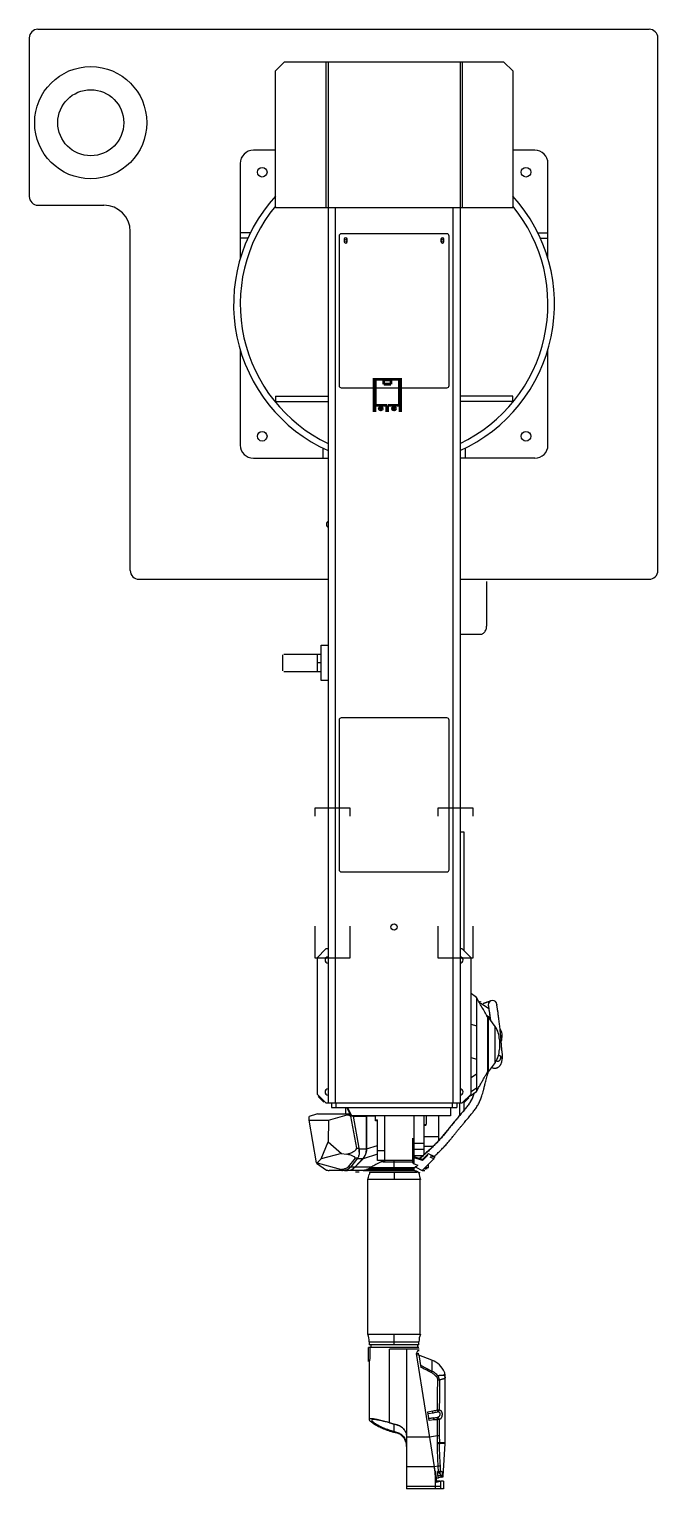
# Model space of a CAD drawing. Header units: millimetres. Extents: x 11 to 67028, y -2 to 23998.
# Drawn here: x 17357 to 18787, y 9426 to 12743 of the extents above; entities that cross this region are included whole.
import ezdxf

# ---------------------------------------------------------------- set-up
doc = ezdxf.new("R2010")
doc.units = ezdxf.units.MM

msp = doc.modelspace()

# ---------------------------------------------------------------- linework, layer by layer
at = {"color": 7, "linetype": 'Continuous', "lineweight": 25}
for p, q in [((17376.6, 12742.6), (18766.6, 12742.6)), ((17356.6, 12722.6), (17356.6, 12362.6)), ((18786.6, 11512.6), (18786.6, 12722.6)), ((17936.6, 12667.6), (17916.6, 12647.6)), ((17916.6, 12336.6), (17916.6, 12647.6)), ((18436.6, 12667.6), (17936.6, 12667.6)), ((18031.6, 12667.6), (18031.6, 12336.6)), ((18036.6, 12667.6), (18036.6, 10302.6)), ((18336.6, 12667.6), (18336.6, 10302.6)), ((18341.5, 12667.6), (18341.5, 12336.6)), ((18456.6, 12647.6), (18436.6, 12667.6)), ((18456.6, 12647.6), (18456.6, 12336.6)), ((17916.6, 12467.6), (17866.6, 12467.6)), ((18506.6, 12467.6), (18456.6, 12467.6)), ((17836.6, 12437.6), (17836.6, 12221.1)), ((18536.6, 12221.1), (18536.6, 12437.6)), ((17376.6, 12342.6), (17526.6, 12342.6)), ((18456.6, 12336.6), (17916.6, 12336.6)), ((17586.6, 11512.6), (17586.6, 12282.6)), ((17859.5, 12279.6), (17836.6, 12279.6)), ((18061.6, 12272.6), (18061.6, 11932.6)), ((18306.6, 12277.6), (18066.6, 12277.6)), ((18311.6, 11932.6), (18311.6, 12272.6)), ((18513.6, 12279.6), (18536.6, 12279.6)), ((17853.8, 12267.6), (17836.6, 12267.6)), ((18073.1, 12265.1), (18073.1, 12260.1)), ((18080.1, 12260.1), (18080.1, 12265.1)), ((18293.1, 12265.1), (18293.1, 12260.1)), ((18300.1, 12260.1), (18300.1, 12265.1)), ((18519.3, 12267.6), (18536.6, 12267.6)), ((17836.6, 12014), (17836.6, 11797.6)), ((18536.6, 11797.6), (18536.6, 12014)), ((17916.6, 11908.6), (18036.6, 11908.6)), ((17916.6, 11908.6), (17916.6, 11896.6)), ((18066.6, 11927.6), (18306.6, 11927.6)), ((18456.6, 11908.6), (18336.6, 11908.6)), ((18456.6, 11896.6), (18456.6, 11908.6)), ((17916.6, 11896.6), (18036.6, 11896.6)), ((18456.6, 11896.6), (18336.6, 11896.6)), ((18024.6, 11790.5), (18024.6, 11767.6)), ((18348.6, 11790.5), (18348.6, 11767.6)), ((17866.6, 11767.6), (18036.6, 11767.6)), ((18506.6, 11767.6), (18336.6, 11767.6)), ((17606.6, 11492.6), (18036.6, 11492.6)), ((18336.6, 11492.6), (18766.6, 11492.6)), ((18397.3, 11387.6), (18397.3, 11487.6)), ((18336.6, 11367.6), (18382.9, 11367.6)), ((17933.6, 11284.6), (17933.6, 11320.6)), ((17935.6, 11322.6), (18020.6, 11322.6)), ((18011.6, 11322.6), (18011.6, 11282.6)), ((18020.6, 11262.6), (18020.6, 11342.6)), ((18020.6, 11342.6), (18036.6, 11342.6)), ((18020.6, 11282.6), (17935.6, 11282.6)), ((18020.6, 11302.6), (18011.6, 11302.6)), ((18036.6, 11262.6), (18020.6, 11262.6)), ((18306.6, 11177.6), (18066.6, 11177.6)), ((18061.6, 11172.6), (18061.6, 10832.6)), ((18311.6, 10832.6), (18311.6, 11172.6)), ((18006.5, 10972.1), (18006.5, 10954.1)), ((18086.5, 10972.1), (18006.5, 10972.1)), ((18086.5, 10954.1), (18086.5, 10972.1)), ((18286.5, 10972.1), (18286.5, 10954.1)), ((18366.5, 10972.1), (18286.5, 10972.1)), ((18366.5, 10954.1), (18366.5, 10972.1)), ((18346.1, 10917.6), (18336.6, 10917.6)), ((18346.1, 10648), (18346.1, 10917.6)), ((18066.6, 10827.6), (18306.6, 10827.6)), ((18006.5, 10704.1), (18006.5, 10632.1)), ((18086.5, 10632.1), (18086.5, 10704.1)), ((18286.5, 10704.1), (18286.5, 10632.1)), ((18366.5, 10632.1), (18366.5, 10704.1)), ((18031.6, 10652.6), (18011.6, 10632.6)), ((18036.6, 10652.6), (18031.6, 10652.6)), ((18341.6, 10652.6), (18336.6, 10652.6)), ((18361.6, 10632.6), (18341.6, 10652.6)), ((18006.5, 10632.1), (18086.5, 10632.1)), ((18011.6, 10632.6), (18011.6, 10322.6)), ((18286.5, 10632.1), (18366.5, 10632.1)), ((18361.6, 10322.6), (18361.6, 10632.6)), ((18403.4, 10497.3), (18397, 10501.7)), ((18397.6, 10500.6), (18403, 10496.8)), ((18416.5, 10476.2), (18400.6, 10498.1)), ((18400.6, 10498.1), (18400.6, 10373.1)), ((18374.1, 10478.2), (18374.1, 10402.2)), ((18416.5, 10394.9), (18416.5, 10476.2)), ((18399.1, 10419), (18399.1, 10398.8)), ((18426.1, 10446.8), (18426.1, 10424.3)), ((18416.5, 10394.9), (18400.6, 10373.1)), ((18374.1, 10368.5), (18374.1, 10336.7)), ((18011.6, 10322.6), (18031.6, 10302.6)), ((18013.6, 10317.6), (18026.6, 10304.6)), ((18341.6, 10302.6), (18361.6, 10322.6)), ((18031.6, 10302.6), (18341.6, 10302.6)), ((18044.1, 10302.6), (18044.1, 10292.6)), ((18044.1, 10292.6), (18329.1, 10292.6)), ((18054.1, 10302.6), (18054.1, 10292.6)), ((18075.9, 10292.6), (18075.9, 10277.6)), ((18079, 10292.6), (18087.3, 10274.9)), ((18315.1, 10292.6), (18315.1, 10273.6)), ((18319.1, 10302.6), (18319.1, 10292.6)), ((18329.1, 10302.6), (18329.1, 10292.6)), ((18336.1, 10274.6), (18336.1, 10302.6)), ((18346.1, 10286.5), (18346.1, 10304.6)), ((18346.6, 10304.6), (18356.6, 10314.6)), ((17993.4, 10263.3), (17993.6, 10271.6)), ((18010.1, 10166.3), (17993.4, 10263.3)), ((17993.4, 10263.3), (18037.2, 10263.3)), ((18012.5, 10277.6), (17993.6, 10271.6)), ((18010.2, 10277.2), (17993.6, 10272)), ((18012.5, 10277.6), (18086.1, 10277.6)), ((18037.2, 10263.3), (18036.4, 10214.4)), ((18037.2, 10263.3), (18079.6, 10275.5)), ((18093.3, 10272.3), (18087.7, 10272.3)), ((18087.7, 10272.3), (18100.9, 10199.8)), ((18315.1, 10273.6), (18089.4, 10273.6)), ((18315.1, 10273.6), (18089.4, 10273.6)), ((18093.2, 10272.6), (18123.8, 10272.6)), ((18093.3, 10272.3), (18106.5, 10199.8)), ((18123.8, 10272.6), (18123.8, 10198.2)), ((18123.9, 10198.2), (18123.9, 10272.6)), ((18144.1, 10262.1), (18144.1, 10273.6)), ((18144.1, 10264.1), (18149.1, 10264.1)), ((18149.1, 10262.1), (18144.1, 10262.1)), ((18149.1, 10172.1), (18149.1, 10264.1)), ((18164.6, 10273.6), (18164.6, 10172.1)), ((18232.6, 10180.5), (18232.6, 10273.6)), ((18254.6, 10273.6), (18254.6, 10185.2)), ((18259.6, 10273.3), (18254.6, 10273.3)), ((18254.6, 10253.3), (18259.6, 10253.3)), ((18254.6, 10251.8), (18259.6, 10251.8)), ((18259.6, 10273.3), (18259.6, 10253.3)), ((18288.6, 10226.1), (18288.6, 10273.6)), ((18229.4, 10166.4), (18229.4, 10222.8)), ((18021, 10175.6), (18036.4, 10214.4)), ((18067.1, 10187.6), (18021, 10175.6)), ((18036.4, 10214.4), (18067.1, 10187.6)), ((18067.1, 10187.6), (18078.7, 10186.5)), ((18100.9, 10199.8), (18106.5, 10199.8)), ((18106.7, 10198.2), (18123.8, 10198.2)), ((18149.1, 10186.4), (18116, 10176)), ((18123.9, 10198.2), (18149.1, 10206.1)), ((18149.1, 10194.9), (18164.6, 10194.9)), ((18232.6, 10211.6), (18254.6, 10211.6)), ((18254.6, 10197.1), (18232.6, 10197.1)), ((18263.4, 10186.5), (18251.1, 10174.1)), ((18263.4, 10184.3), (18251.1, 10171.8)), ((18279.6, 10179.8), (18264.9, 10187.1)), ((18279.8, 10179.7), (18265, 10187)), ((18269.8, 10183.2), (18279.6, 10178.3)), ((18010.4, 10165.5), (18033.2, 10150)), ((18021, 10175.6), (18011.6, 10166.3)), ((18011.6, 10166.3), (18066.8, 10151.6)), ((18073.9, 10149.3), (18080.9, 10149.3)), ((18097.9, 10176.8), (18082.4, 10157.1)), ((18082.4, 10157.1), (18088, 10157.1)), ((18103.6, 10176.8), (18088, 10157.1)), ((18115.9, 10176.1), (18097.8, 10157.4)), ((18097.8, 10157.3), (18116, 10176)), ((18097.8, 10157.3), (18136.2, 10157.3)), ((18103.6, 10176.8), (18097.9, 10176.8)), ((18233.4, 10153.1), (18128.6, 10153.1)), ((18134.2, 10156.1), (18234.3, 10156.1)), ((18229.4, 10172.1), (18149.1, 10172.1)), ((18167.3, 10172.1), (18161.9, 10169.1)), ((18161.9, 10169.1), (18229.4, 10169.1)), ((18186.6, 10153.1), (18186.6, 10172.1)), ((18251.1, 10174.1), (18232.6, 10180.2)), ((18232.6, 10163.9), (18232.6, 10180.2)), ((18251.1, 10171.8), (18232.6, 10177.9)), ((18232.6, 10163.9), (18240.6, 10161.2)), ((18240.6, 10161.2), (18235.9, 10156.5)), ((18235.9, 10156.5), (18250.7, 10149.2)), ((18235.9, 10156.5), (18250.7, 10149.2)), ((18250.7, 10149.2), (18277.2, 10176)), ((18261.6, 10153.1), (18254.5, 10153.1)), ((18257.5, 10156.1), (18264.6, 10156.1)), ((18264.6, 10156.1), (18264.6, 10163.2)), ((18268.2, 10180.5), (18278, 10175.6)), ((18115.4, 10149.2), (18039.2, 10149.2)), ((18107.5, 10145.1), (18098.6, 10145.1)), ((18116.6, 10149.1), (18233.9, 10149.1)), ((18234.3, 10148.1), (18117.6, 10148.1)), ((18126.8, 9777), (18126.8, 10128.6)), ((18246.3, 10128.6), (18126.8, 10128.6)), ((18131, 10145.6), (18186.6, 10145.6)), ((18186.6, 10145.6), (18186.6, 10128.6)), ((18244.3, 10142.7), (18234.5, 10147.6)), ((18245.9, 10143.2), (18236.1, 10148)), ((18246.3, 9777), (18246.3, 10128.6)), ((18255.6, 10148.1), (18250.3, 10148.1)), ((18250.6, 10149.1), (18256.6, 10149.1)), ((18126.8, 9777), (18246.3, 9777)), ((18130.1, 9760.1), (18130.1, 9753.1)), ((18243.1, 9753.1), (18130.1, 9753.1)), ((18133.6, 9753.1), (18133.6, 9747.1)), ((18186.6, 9753.1), (18186.6, 9777)), ((18239.6, 9753.1), (18239.6, 9747.1)), ((18243.1, 9753.1), (18243.1, 9760.1)), ((18243.1, 9747.1), (18128.6, 9747.1)), ((18128.6, 9714.8), (18128.6, 9747.1)), ((18132.3, 9726.8), (18132.3, 9747.1)), ((18243.6, 9743.1), (18175.9, 9743.1)), ((18175.9, 9576.1), (18175.9, 9743.1)), ((18215.1, 9743.1), (18215.1, 9544.1)), ((18278.2, 9476.1), (18237.5, 9733.6)), ((18242.6, 9733.2), (18237.6, 9732.6)), ((18243, 9730.4), (18247.6, 9701.7)), ((18272.8, 9718.1), (18243.2, 9729.5)), ((18272.8, 9718.1), (18272.8, 9693.4)), ((18130.1, 9713.3), (18130.1, 9583.2)), ((18246.8, 9706.5), (18272.8, 9693.4)), ((18302.6, 9531.4), (18302.6, 9683.1)), ((18263.5, 9600.9), (18274.4, 9602.9)), ((18266.7, 9580.7), (18263.5, 9600.9)), ((18275.2, 9598), (18264.3, 9596)), ((18275.2, 9598), (18264.3, 9596)), ((18276.9, 9587.1), (18266, 9585.7)), ((18266, 9585.6), (18276.9, 9587.1)), ((18277.7, 9582.2), (18266.7, 9580.7)), ((18215.1, 9544.1), (18267.5, 9544.1)), ((18215.1, 9542.6), (18215.1, 9425.8)), ((18267.5, 9544.1), (18285.4, 9546.9)), ((18285.7, 9531.1), (18285.4, 9546.9)), ((18289.3, 9546.9), (18289.6, 9531.4)), ((18289.6, 9531.4), (18302.6, 9531.4)), ((18302.5, 9528.8), (18289.6, 9528.8)), ((18298.6, 9454.6), (18302.5, 9528.8)), ((18278.2, 9476.1), (18215.1, 9476.1)), ((18287.1, 9477.6), (18278.2, 9476.1)), ((18279.2, 9470.1), (18278.2, 9476.1)), ((18279.6, 9467.5), (18278.5, 9474.5)), ((18287.7, 9465.3), (18287.1, 9477.6)), ((18291.2, 9478.4), (18291.8, 9465.8)), ((18292.3, 9430.8), (18215.1, 9430.8)), ((18298.8, 9425.8), (18215.1, 9425.8)), ((18281.2, 9425.8), (18281.2, 9430.8)), ((18282.4, 9450.1), (18287.3, 9451)), ((18282.4, 9450.1), (18282.4, 9442.3)), ((18291, 9443.3), (18283.4, 9443.3)), ((18298.8, 9443.3), (18292.1, 9443.3)), ((18292.1, 9443.3), (18292.3, 9430.8)), ((18292.3, 9430.8), (18292.3, 9425.8)), ((18298.8, 9443.3), (18298.8, 9425.8))]:
    msp.add_line(p, q, dxfattribs=at)
at = {"color": 8, "linetype": 'Continuous', "lineweight": 25}
for p, q in [((18052.6, 12336.6), (18052.6, 10302.6)), ((18320.6, 12336.6), (18320.6, 10302.6)), ((18402.1, 10516.2), (18383.2, 10529.5)), ((18361.6, 10481.7), (18374.1, 10478.2)), ((18361.6, 10405.6), (18374.1, 10402.2)), ((18361.6, 10360.4), (18374.1, 10368.5)), ((18361.6, 10328.7), (18374.1, 10336.7)), ((18080.5, 10292.6), (18089.4, 10273.6)), ((18144.1, 10272.6), (18123.9, 10272.6)), ((18254.6, 10226.1), (18288.6, 10226.1)), ((18274.6, 10203.3), (18254.6, 10203.3)), ((18088.2, 10157.4), (18097.8, 10157.4)), ((18103, 10176.1), (18115.9, 10176.1)), ((18233.1, 10151.1), (18124.1, 10151.1)), ((18251.1, 10182.1), (18232.6, 10182.1)), ((18186.6, 10145.6), (18238.5, 10145.6)), ((18130.1, 9760.1), (18243.1, 9760.1)), ((18185.7, 9573.3), (18185.7, 9556.5))]:
    msp.add_line(p, q, dxfattribs=at)
at = {"color": 7, "linetype": 'Continuous', "lineweight": 50}
for p, q in [((18141.5, 11872.8), (18141.5, 11949.3)), ((18141.5, 11947.3), (18201.5, 11947.3)), ((18144.5, 11887.8), (18144.5, 11947.3)), ((18181.5, 11945.3), (18161.5, 11945.3)), ((18163.5, 11935.7), (18163.5, 11945.3)), ((18179.5, 11945.3), (18179.5, 11935.7)), ((18198.5, 11947.3), (18198.5, 11887.8)), ((18201.5, 11949.3), (18201.5, 11872.8)), ((18179.5, 11935.7), (18163.5, 11935.7)), ((18179.1, 11935.3), (18163.9, 11935.3)), ((18142.5, 11887.8), (18142.5, 11872.8)), ((18170.5, 11887.8), (18142.5, 11887.8)), ((18170.5, 11872.8), (18170.5, 11887.8)), ((18172.5, 11872.8), (18172.5, 11887.8)), ((18200.5, 11887.8), (18172.5, 11887.8)), ((18200.5, 11872.8), (18200.5, 11887.8))]:
    msp.add_line(p, q, dxfattribs=at)
at = {"color": 7, "linetype": 'Continuous', "lineweight": 25, "flags": 128}
for points in [[(18424.1, 10410.6), (18424.5, 10410.6), (18426.3, 10410.1), (18428, 10409.4), (18429.5, 10408.3), (18430.7, 10407.1), (18431.6, 10405.7), (18432.1, 10404.2), (18432.3, 10402.6)], [(18265, 10187), (18264.9, 10187.1), (18264.7, 10187.2), (18264.6, 10187.2), (18264.4, 10187.2), (18264.1, 10187.1), (18263.9, 10186.9), (18263.7, 10186.8), (18263.4, 10186.5)], [(18279.6, 10179.8), (18279.6, 10179.8), (18279.8, 10179.7)], [(18130.1, 9713.3), (18130.1, 9713.3), (18130.1, 9713.5), (18130.4, 9714.2), (18130.5, 9714.7), (18130.7, 9715.4), (18130.9, 9716.1), (18131.1, 9717), (18131.1, 9717.2), (18131.2, 9717.5), (18131.3, 9717.9), (18131.5, 9718.6), (18131.5, 9718.8), (18131.5, 9718.9), (18131.5, 9718.9), (18131.5, 9718.9), (18131.5, 9718.9), (18131.5, 9718.9), (18131.5, 9718.9), (18131.5, 9718.9), (18131.5, 9718.9), (18131.5, 9718.9), (18131.5, 9718.9), (18131.7, 9720), (18131.9, 9721.3), (18132.1, 9722.6), (18132.2, 9723.9), (18132.3, 9726.8)], [(18243, 9730.4), (18240.3, 9730), (18238.1, 9729.7)], [(18285.6, 9605), (18285.7, 9642.9), (18285.8, 9672.7)], [(18289.7, 9672.7), (18289.4, 9672.7), (18289, 9672.7), (18288.5, 9672.7), (18288, 9672.7), (18287.5, 9672.7), (18286.9, 9672.7), (18286.4, 9672.7), (18285.8, 9672.7)], [(18289.7, 9672.7), (18289.6, 9634.7), (18289.5, 9604.9)], [(18285.6, 9605), (18286.2, 9605), (18286.7, 9605), (18287.3, 9605), (18287.8, 9605), (18288.3, 9605), (18288.8, 9605), (18289.2, 9605), (18289.5, 9604.9)], [(18185.6, 9554.6), (18189.4, 9553.6), (18192.5, 9552.7)], [(18185.7, 9556.5), (18189.5, 9555.4), (18192.5, 9554.6)], [(18285.4, 9546.9), (18285.5, 9567.3), (18285.5, 9583.2)], [(18289.5, 9583.2), (18289.1, 9583.2), (18288.7, 9583.2), (18288.2, 9583.2), (18287.7, 9583.2), (18287.2, 9583.2), (18286.7, 9583.2), (18286.1, 9583.2), (18285.5, 9583.2)], [(18289.5, 9583.2), (18289.4, 9562.9), (18289.3, 9546.9)], [(18285.4, 9546.9), (18286, 9546.9), (18286.5, 9546.9), (18287.1, 9546.9), (18287.6, 9546.9), (18288.1, 9546.9), (18288.6, 9546.9), (18289, 9546.9), (18289.3, 9546.9)], [(18285.1, 9464.8), (18286.5, 9465.1), (18287.7, 9465.3)], [(18286.5, 9455.7), (18289.4, 9456.2), (18291.7, 9456.6)], [(18296.3, 9456), (18296.3, 9455.1), (18296.3, 9454.3)]]:
    msp.add_lwpolyline(points, dxfattribs=at)
at = {"color": 7, "linetype": 'Continuous', "lineweight": 25}
for centre, radius in [((17496.6, 12530.1), 127.5), ((17496.6, 12530.1), 75), ((17886.6, 12417.6), 11), ((18486.6, 12417.6), 11), ((18076.6, 12262.6), 2.5), ((18296.6, 12262.6), 2.5), ((17886.6, 11817.6), 11), ((18486.6, 11817.6), 11), ((18186.6, 10702.6), 7)]:
    msp.add_circle(centre, radius, dxfattribs=at)
at = {"color": 7, "linetype": 'Continuous', "lineweight": 50}
for centre in [(18156.5, 11880.3), (18186.5, 11880.3)]:
    msp.add_circle(centre, 3.5, dxfattribs=at)
at = {"color": 7, "linetype": 'Continuous', "lineweight": 25}
for centre, radius, start, end in [((17376.6, 12722.6), 20, 90, 180), ((18766.6, 12722.6), 20, 0, 90), ((17866.6, 12437.6), 30, 90, 180), ((18506.6, 12437.6), 30, 0, 90), ((17376.6, 12362.6), 20, 180, 270), ((17526.6, 12282.6), 60, 0, 90), ((18186.6, 12117.6), 365, 137.7081, 245.7349), ((18186.6, 12117.6), 350, 140.4823, 244.6231), ((18186.6, 12117.6), 365, 294.2651, 42.2919), ((18186.6, 12117.6), 350, 295.3769, 39.5177), ((18066.6, 12272.6), 5, 90, 180), ((18306.6, 12272.6), 5, 0, 90), ((18076.6, 12265.1), 3.5, 0, 180), ((18076.6, 12260.1), 3.5, 180, 0), ((18296.6, 12265.1), 3.5, 0, 180), ((18296.6, 12260.1), 3.5, 180, 0), ((18066.6, 11932.6), 5, 180, 270), ((18306.6, 11932.6), 5, 270, 0), ((17866.6, 11797.6), 30, 180, 270), ((18506.6, 11797.6), 30, 270, 0), ((18041.6, 11617.6), 8.75, 124.8499, 235.1501), ((17606.6, 11512.6), 20, 180, 270), ((18766.6, 11512.6), 20, 270, 0), ((18066.6, 11172.6), 5, 90, 180), ((18306.6, 11172.6), 5, 0, 90), ((18066.6, 10832.6), 5, 180, 270), ((18306.6, 10832.6), 5, 270, 0), ((18036.6, 10627.6), 7, 90, 270), ((18336.6, 10627.6), 7, 270, 90), ((18382.8, 10529), 3.2, 55, 137.993), ((18410.5, 10525.6), 9.75, 2.4715, 182.4715), ((18376.1, 10446.8), 50, 0, 36.076), ((18376.1, 10424.3), 50, 323.924, 0), ((18422.8, 10400.2), 10.5, 49.5153, 82.6134), ((18424.8, 10402.4), 7.53, 1.1355, 49.9484), ((18036.6, 10327.6), 7, 90, 270), ((18336.6, 10327.6), 7, 270, 90), ((18238.6, 10226.1), 50, 349.0879, 0), ((18263.4, 10184.3), 0.000724, 60.8832, 152.3148), ((18079.8, 10173.1), 23.8, 272.6433, 318.9145), ((18079.8, 10173), 23.9, 272.6433, 318.9145), ((18231.4, 10180.6), 2, 182.7971, 237.9253), ((18231.4, 10166.5), 2, 182.7971, 237.9253), ((18232.6, 10180.5), 0.00125, 182.7971, 237.9253), ((18241.1, 10153.9), 7.14, 137.0289, 162.6707), ((18235.9, 10156.5), 0.00446, 137.0289, 162.6707), ((18258.6, 10151.1), 2, 90, 180), ((18084.2, 10145.6), 45.8, 338.2963, 353.1097), ((18288.9, 10145.6), 45.8, 182.84, 201.7037), ((18250.7, 10149.2), 0.00446, 137.0289, 162.6707), ((18084.2, 9760.1), 45.8, 0, 21.7037), ((18288.9, 9760.1), 45.8, 158.2963, 180), ((18239.4, 9733.9), 2, 99, 189), ((18240.9, 9737.2), 2, 99, 189), ((18254.9, 9671.4), 50, 22.8036, 69), ((18123.9, 9766), 165.7, 332.7133, 333.9953), ((18282.6, 9683.1), 20, 0, 22.8036), ((18285.2, 9679.2), 17.3, 0.0622, 24.5224), ((18128.1, 9866.1), 241.8, 309.8385, 310.7644), ((18217.7, 9591.4), 57.8, 6.5333, 11.4667), ((18220.2, 9575.6), 57.8, 6.5333, 11.4667), ((18284.9, 9584.8), 3.39, 82.0727, 93.0491), ((18239.2, 9578.7), 46.5, 6.8118, 11.76), ((18284.2, 9583), 5.27, 2.4644, 76.8441), ((18225.9, 9593), 60.8, 6.6601, 11.3399), ((18284.7, 9604.6), 4.82, 289.9947, 4.1732), ((18099.3, 9558.2), 187.9, 7.6495, 7.9401), ((18283.7, 9598.3), 67.2, 271.7159, 275.0521), ((18287.5, 9588.6), 59.8, 268.2398, 271.972), ((18252.6, 9531.4), 50, 357, 0), ((18287.6, 9482.5), 17.2, 270.1778, 284.2385), ((18244.4, 9456.3), 44.2, 6.2905, 11.7095), ((18287.3, 9465.6), 4.59, 283.271, 2.3687), ((18288.1, 9465.8), 4.63, 282.8842, 1.7212), ((18284.3, 9462.4), 10.4, 320.6587, 323.6559), ((18276.9, 9167.7), 289, 86.1339, 86.8588), ((18294.2, 9454.6), 2.1, 284.3463, 353.0701), ((18294.5, 9454.3), 1.95, 281.2068, 358.5544), ((18296.6, 9454.7), 2, 280.5, 301.835), ((18296.6, 9454.7), 2, 330.3202, 357), ((18283.2, 9444.3), 0.8, 180, 235.1821), ((18283.4, 9444.1), 0.8, 214.8179, 270)]:
    msp.add_arc(centre, radius, start, end, dxfattribs=at)
for points, knots in [([(18382.9, 11367.6), (18383.9, 11367.6), (18386, 11367.8), (18389, 11369.3), (18391.9, 11371.7), (18394.3, 11374.9), (18396, 11378.9), (18397.1, 11383.2), (18397.2, 11386.1), (18397.3, 11387.6)], [0, 0, 0, 0, 0.109492, 0.23059, 0.365375, 0.513022, 0.676638, 0.841667, 1, 1, 1, 1]), ([(18374.2, 10542.5), (18370.3, 10545.2), (18366.1, 10548.1), (18361.9, 10551), (18361.6, 10551.3)], [0, 0, 0, 0, 0.920895, 1, 1, 1, 1]), ([(18374.1, 10542.5), (18374.1, 10542.5), (18374.1, 10542.4), (18374.1, 10541.5), (18374.1, 10539.7), (18374.1, 10537.3), (18374.1, 10534.1), (18374.1, 10530.2), (18374.1, 10525.6), (18374.1, 10520.4), (18374.1, 10514.6), (18374.1, 10508.2), (18374.1, 10501.9), (18374.1, 10495.8), (18374.1, 10490.2), (18374.1, 10484.3), (18374.1, 10480.2), (18374.1, 10478.2)], [0, 0, 0, 0, 0.0561146, 0.1297894, 0.2034642, 0.2750732, 0.3466823, 0.4203723, 0.4940623, 0.5656621, 0.6372619, 0.7109417, 0.7846214, 0.8380439, 0.8914663, 0.9457332, 1, 1, 1, 1]), ([(18399.1, 10498.1), (18394.9, 10505.5), (18386.6, 10520.3), (18378.2, 10535.1), (18374.1, 10542.5)], [0, 0, 0, 0, 0.500475, 1, 1, 1, 1]), ([(18406.2, 10534.4), (18406.2, 10534.4), (18406.2, 10534.4), (18406.1, 10534.3), (18405.9, 10534.3), (18405.7, 10534.2), (18405.5, 10534.1), (18405.2, 10534), (18405, 10533.9), (18404.4, 10533.8), (18403.7, 10533.5), (18402.3, 10533), (18400.6, 10532.3), (18398.8, 10531.7), (18397.2, 10531.1), (18395.9, 10530.6), (18394.6, 10530.1), (18393.7, 10529.8), (18393.1, 10529.6), (18392.9, 10529.5), (18392.6, 10529.4), (18392.4, 10529.3), (18392.1, 10529.2), (18391.8, 10529.1), (18391.5, 10529), (18391.1, 10528.8), (18390.6, 10528.7), (18390.1, 10528.5), (18389.7, 10528.3), (18389.5, 10528.3)], [0, 0, 0, 0, 0.019024, 0.038187, 0.057067, 0.075305, 0.09878, 0.119823, 0.137983, 0.15521, 0.218033, 0.281586, 0.395226, 0.508906, 0.581385, 0.653904, 0.725548, 0.795632, 0.809153, 0.822551, 0.835815, 0.848938, 0.863385, 0.879882, 0.898461, 0.918864, 0.940774, 0.97165, 1, 1, 1, 1]), ([(18401.7, 10519), (18401.7, 10518.8), (18401.7, 10518.4), (18402, 10516.7), (18402.5, 10513.9), (18403, 10510.3), (18403.7, 10505.7), (18404.5, 10500), (18405.1, 10495), (18405.5, 10491.9), (18405.6, 10491.1)], [0, 0, 0, 0, 0.106258, 0.2485, 0.390454, 0.529219, 0.663375, 0.810799, 0.952681, 1, 1, 1, 1]), ([(18406, 10534.3), (18406.1, 10534.3), (18406.2, 10534.4), (18406.3, 10534.4), (18406.2, 10534.4), (18406.2, 10534.4)], [0, 0, 0, 0, 0.38458, 0.815844, 1, 1, 1, 1]), ([(18420.2, 10526), (18420.2, 10526), (18420.2, 10525.9), (18420.3, 10525.6), (18420.3, 10525.4)], [0, 0, 0, 0, 0.580661, 1, 1, 1, 1]), ([(18431.8, 10421.1), (18431.6, 10423.9), (18431.3, 10429.7), (18430.6, 10439.3), (18429.7, 10450.3), (18428.6, 10462.2), (18427.3, 10474.6), (18426.1, 10484.6), (18425.2, 10492.2), (18424.4, 10497.9), (18423.7, 10503.2), (18423, 10508.1), (18422.4, 10512.5), (18421.9, 10516), (18421.4, 10518.7), (18421.1, 10520.9), (18420.8, 10522.6), (18420.6, 10524), (18420.4, 10525.1), (18420.3, 10525.6), (18420.3, 10525.8), (18420.3, 10525.8)], [0, 0, 0, 0, 0.060227, 0.129237, 0.196512, 0.280624, 0.359205, 0.433626, 0.474894, 0.516082, 0.557856, 0.601002, 0.646415, 0.69506, 0.734268, 0.776265, 0.821462, 0.87028, 0.923138, 0.980449, 1, 1, 1, 1]), ([(18399.1, 10498.1), (18399.1, 10498), (18399.1, 10497.8), (18399.1, 10496.6), (18399.1, 10494.7), (18399.1, 10492), (18399.1, 10488.5), (18399.1, 10484.5), (18399.1, 10479.8), (18399.1, 10474.5), (18399.1, 10469.2), (18399.1, 10465.5), (18399.1, 10463.9)], [0, 0, 0, 0, 0.102076, 0.204477, 0.306552, 0.408628, 0.511029, 0.613104, 0.71518, 0.817581, 0.919657, 1, 1, 1, 1]), ([(18399.1, 10463.9), (18399.1, 10462.3), (18399.1, 10459.2), (18399.1, 10454.2), (18399.1, 10449.1), (18399.1, 10443.9), (18399.1, 10438.7), (18399.1, 10433.4), (18399.1, 10428.1), (18399.1, 10423.3), (18399.1, 10420.3), (18399.1, 10419)], [0, 0, 0, 0, 0.112575, 0.22515, 0.340996, 0.456842, 0.569417, 0.681992, 0.797837, 0.913683, 1, 1, 1, 1]), ([(18432.4, 10460), (18431.9, 10461.7), (18430.9, 10465), (18429.2, 10468.5), (18427.9, 10470.5), (18427.6, 10470.9)], [0, 0, 0, 0, 0.435538, 0.883036, 1, 1, 1, 1]), ([(18429.8, 10449.2), (18430.3, 10450.4), (18431.5, 10453.2), (18432.4, 10456.5), (18432.7, 10458.9), (18432.4, 10459.7), (18432.3, 10460)], [0, 0, 0, 0, 0.243914, 0.557351, 0.871451, 1, 1, 1, 1]), ([(18430.5, 10440.9), (18430.8, 10442.6), (18431.5, 10446.2), (18432.3, 10451.9), (18432.5, 10456.2), (18432.6, 10458.2)], [0, 0, 0, 0, 0.309855, 0.661973, 1, 1, 1, 1]), ([(18431.8, 10420.9), (18431.8, 10419.6), (18432, 10415.5), (18432.3, 10409.3), (18432.3, 10404.8), (18432.3, 10402.6)], [0, 0, 0, 0, 0.1905, 0.594603, 1, 1, 1, 1]), ([(18374.1, 10402.2), (18374.1, 10400.9), (18374.1, 10398.3), (18374.1, 10394.2), (18374.1, 10389.9), (18374.1, 10385.6), (18374.1, 10381.6), (18374.1, 10377.8), (18374.1, 10374.4), (18374.1, 10371.8), (18374.1, 10369.8), (18374.1, 10368.9), (18374.1, 10368.5)], [0, 0, 0, 0, 0.101993, 0.203986, 0.310209, 0.416431, 0.522668, 0.628904, 0.735129, 0.841353, 0.920677, 1, 1, 1, 1]), ([(18399.1, 10398.8), (18399.1, 10397.4), (18399.1, 10394.7), (18399.1, 10390.9), (18399.1, 10387.3), (18399.1, 10384.1), (18399.1, 10381.3), (18399.1, 10378.9), (18399.1, 10376.8), (18399.1, 10375.3), (18399.1, 10374.6), (18399.1, 10374.3)], [0, 0, 0, 0, 0.112575, 0.22515, 0.340996, 0.456842, 0.569417, 0.681992, 0.797837, 0.913683, 1, 1, 1, 1]), ([(18408.1, 10383.4), (18408.2, 10383.4), (18408.9, 10383), (18410.4, 10382.5), (18412.7, 10381.9), (18415.1, 10381.6), (18417.4, 10381.7), (18419.5, 10382.1), (18421.2, 10382.7), (18422.9, 10383.5), (18424.7, 10384.6), (18426.4, 10386.1), (18427.7, 10387.6), (18428.5, 10388.8), (18429.2, 10389.8), (18429.8, 10391), (18430.5, 10392.5), (18431.2, 10394.5), (18431.8, 10396.8), (18432.2, 10399.4), (18432.3, 10401.5), (18432.3, 10402.6)], [0, 0, 0, 0, 0.008115, 0.061435, 0.123283, 0.193231, 0.252387, 0.303238, 0.351227, 0.396705, 0.450845, 0.517927, 0.583855, 0.614062, 0.645681, 0.687695, 0.739579, 0.799624, 0.865387, 0.933567, 1, 1, 1, 1]), ([(18277.7, 10180.8), (18278, 10181), (18280.5, 10183.3), (18285.4, 10187.9), (18292.2, 10194.5), (18299, 10201.5), (18305.6, 10208.6), (18311.8, 10215.8), (18317.4, 10222.6), (18322.6, 10229.1), (18327.6, 10235.2), (18332.2, 10241), (18336.6, 10246.3), (18340.7, 10251.2), (18345.8, 10257.3), (18351.9, 10264.6), (18358.9, 10272.8), (18365.4, 10280.6), (18371.2, 10288.3), (18376.5, 10296.5), (18381.1, 10305.2), (18384.3, 10312.9), (18386.6, 10319.4), (18388.3, 10325.1), (18390.1, 10331.6), (18391.9, 10338.9), (18393.6, 10345.9), (18395.2, 10352.4), (18396.8, 10358.2), (18398.6, 10364.2), (18400.1, 10369.5), (18400.8, 10372.7), (18401.1, 10373.8)], [0, 0, 0, 0, 0.0052466, 0.0493308, 0.0918514, 0.1327498, 0.1786902, 0.2217454, 0.2617017, 0.2985289, 0.3328927, 0.3643232, 0.3930961, 0.4193192, 0.4444861, 0.4924361, 0.5385045, 0.579434, 0.6194637, 0.6598106, 0.7011287, 0.7425228, 0.7634454, 0.7878896, 0.8161846, 0.8478324, 0.8819296, 0.9065145, 0.931136, 0.9572452, 0.9866091, 1, 1, 1, 1]), ([(18374.1, 10328.6), (18375.7, 10331.6), (18378.9, 10337.4), (18383.6, 10345.9), (18388, 10353.7), (18392.1, 10360.9), (18395.7, 10367.3), (18398, 10371.2), (18399.1, 10373.1)], [0, 0, 0, 0, 0.1994224, 0.3912102, 0.5677726, 0.7290749, 0.8750987, 1, 1, 1, 1]), ([(18399.1, 10374.3), (18399.1, 10374), (18399.1, 10373.2), (18399.1, 10373.1), (18399.1, 10373.1)], [0, 0, 0, 0, 0.497408, 1, 1, 1, 1]), ([(18366.1, 10317.6), (18365.5, 10316), (18363.8, 10311.9), (18360.2, 10305.5), (18355.7, 10298.6), (18350.4, 10291.7), (18344.3, 10284.3), (18337.6, 10276.4), (18331.6, 10269.3), (18326.3, 10263), (18321.9, 10257.7), (18317.1, 10251.9), (18312, 10245.6), (18306.6, 10238.9), (18300.8, 10231.7), (18294.4, 10224.2), (18287.3, 10216.3), (18280, 10208.7), (18272.7, 10201.6), (18265.7, 10195.1), (18258.7, 10188.7), (18251.6, 10182.5), (18246.8, 10178.3), (18244.3, 10176.2)], [0, 0, 0, 0, 0.0248167, 0.0676288, 0.1088779, 0.1501459, 0.1994167, 0.2520411, 0.306853, 0.3398799, 0.3742627, 0.4121031, 0.4535162, 0.4994503, 0.5493019, 0.602985, 0.6602511, 0.7213125, 0.7718927, 0.824694, 0.8800626, 0.9384826, 1, 1, 1, 1]), ([(18356.6, 10316.4), (18358.6, 10317.8), (18364.4, 10321.9), (18370.3, 10326), (18374.2, 10328.7)], [0, 0, 0, 0, 0.340131, 1, 1, 1, 1]), ([(18374.1, 10336.7), (18374.1, 10335.6), (18374.1, 10333.5), (18374.1, 10331.2), (18374.1, 10329.5), (18374.1, 10328.6), (18374.1, 10328.6), (18374.1, 10328.6)], [0, 0, 0, 0, 0.211808, 0.423617, 0.641578, 0.85954, 1, 1, 1, 1]), ([(18079.6, 10275.5), (18080.4, 10275.8), (18081.8, 10276.3), (18083.2, 10276.9), (18083.9, 10277.2), (18084.2, 10277.4), (18084.2, 10277.5), (18084.1, 10277.6), (18084, 10277.6)], [0, 0, 0, 0, 0.360724, 0.652721, 0.767276, 0.860671, 0.935997, 1, 1, 1, 1]), ([(18087.7, 10272.3), (18087.6, 10272.4), (18087.6, 10272.6), (18087.3, 10272.9), (18086.7, 10273.4), (18085.2, 10274.1), (18082.7, 10274.9), (18080.7, 10275.3), (18079.6, 10275.5)], [0, 0, 0, 0, 0.032114, 0.07054, 0.11758, 0.319577, 0.616964, 1, 1, 1, 1]), ([(18087.3, 10274.9), (18087.4, 10274.7), (18087.7, 10274.3), (18088.3, 10273.9), (18088.8, 10273.6), (18089.2, 10273.6), (18089.4, 10273.6)], [0, 0, 0, 0, 0.274981, 0.561229, 0.785019, 1, 1, 1, 1]), ([(18315.1, 10273.6), (18315.1, 10273.6), (18315.1, 10273.6), (18315.1, 10273.6), (18315.1, 10273.6)], [0, 0, 0, 0, 0.553621, 1, 1, 1, 1]), ([(18078.7, 10186.5), (18080.5, 10187), (18083.9, 10187.9), (18088.5, 10189.5), (18092.5, 10191.1), (18095.7, 10192.7), (18098.2, 10194.4), (18099.8, 10196), (18100.6, 10197.4), (18101, 10198.6), (18100.9, 10199.4), (18100.9, 10199.8)], [0, 0, 0, 0, 0.2062803, 0.3889245, 0.5468155, 0.6794649, 0.787326, 0.8724457, 0.9189956, 0.9602883, 1, 1, 1, 1]), ([(18097.9, 10176.8), (18098.1, 10177), (18098.3, 10177.4), (18098.2, 10178.1), (18097.6, 10178.9), (18096.4, 10179.9), (18094.3, 10181.1), (18091.4, 10182.4), (18087.8, 10183.7), (18083.5, 10185.1), (18080.4, 10186), (18078.7, 10186.5)], [0, 0, 0, 0, 0.0368865, 0.0784441, 0.1271174, 0.2165972, 0.3281726, 0.4627433, 0.6201832, 0.7996954, 1, 1, 1, 1]), ([(18107.3, 10190.5), (18107.2, 10188.9), (18107.1, 10185.7), (18106.2, 10181.9), (18105, 10178.9), (18104, 10177.5), (18103.6, 10176.8)], [0, 0, 0, 0, 0.279499, 0.562343, 0.783271, 1, 1, 1, 1]), ([(18106.5, 10199.8), (18106.6, 10199.3), (18106.7, 10198.5), (18106.8, 10197.6), (18106.9, 10197.2)], [0, 0, 0, 0, 0.560028, 1, 1, 1, 1]), ([(18106.9, 10197.2), (18107, 10196.1), (18107.3, 10193.8), (18107.3, 10191.6), (18107.3, 10190.5)], [0, 0, 0, 0, 0.492823, 1, 1, 1, 1]), ([(18107.3, 10190.5), (18107.3, 10191.7), (18107.3, 10193.9), (18107, 10196.2), (18106.9, 10197.2)], [0, 0, 0, 0, 0.559689, 1, 1, 1, 1]), ([(18123.8, 10198.2), (18123.8, 10196.6), (18123.6, 10193.4), (18122.7, 10188.7), (18121.3, 10184.6), (18119.7, 10181.2), (18117.9, 10178.3), (18116.6, 10176.9), (18115.9, 10176.1)], [0, 0, 0, 0, 0.167342, 0.344553, 0.531671, 0.684731, 0.841423, 1, 1, 1, 1]), ([(18116, 10176), (18116.8, 10177), (18118.4, 10178.9), (18120.6, 10182.7), (18122.2, 10186.8), (18123.2, 10190.8), (18123.8, 10194.5), (18123.8, 10197), (18123.9, 10198.2)], [0, 0, 0, 0, 0.19531, 0.39508, 0.59085, 0.737044, 0.873758, 1, 1, 1, 1]), ([(18033.2, 10150), (18034, 10149.9), (18035.4, 10149.6), (18037.2, 10149.3), (18038.5, 10149.2), (18039, 10149.2), (18039.2, 10149.2)], [0, 0, 0, 0, 0.355124, 0.643098, 0.831296, 1, 1, 1, 1]), ([(18066.8, 10151.6), (18068.3, 10151.9), (18071, 10152.3), (18074.8, 10153.2), (18078.1, 10154.3), (18080.8, 10155.6), (18081.9, 10156.6), (18082.4, 10157.1)], [0, 0, 0, 0, 0.242534, 0.453442, 0.636569, 0.825314, 1, 1, 1, 1]), ([(18067.4, 10149.2), (18067.9, 10149.2), (18069, 10149.2), (18069.7, 10149.5), (18069.6, 10150), (18068.7, 10150.7), (18067.5, 10151.3), (18066.8, 10151.6)], [0, 0, 0, 0, 0.153568, 0.315775, 0.493553, 0.729819, 1, 1, 1, 1]), ([(18088, 10157.1), (18086.8, 10155.8), (18084.4, 10153.1), (18080.5, 10150.7), (18076.7, 10149.4), (18074.2, 10149.2), (18073, 10149.2)], [0, 0, 0, 0, 0.2796568, 0.5608174, 0.7812709, 1, 1, 1, 1]), ([(18136.2, 10157.3), (18135.1, 10156.6), (18133, 10155.3), (18129.8, 10153.5), (18126.6, 10152), (18123.1, 10150.6), (18119.1, 10149.4), (18116.6, 10149.2), (18115.4, 10149.2)], [0, 0, 0, 0, 0.136136, 0.272259, 0.411881, 0.55149, 0.773365, 1, 1, 1, 1]), ([(18157.6, 10168.8), (18155.4, 10167.8), (18151.1, 10165.8), (18145.5, 10162.8), (18140.5, 10160), (18137.7, 10158.2), (18136.2, 10157.3)], [0, 0, 0, 0, 0.276508, 0.556413, 0.777897, 1, 1, 1, 1]), ([(18157.6, 10168.8), (18158.7, 10169.4), (18160.6, 10170.5), (18162.6, 10171.6), (18163.5, 10172.1)], [0, 0, 0, 0, 0.561454, 1, 1, 1, 1]), ([(18158.2, 10169.1), (18158.1, 10169), (18157.9, 10168.9), (18157.7, 10168.8), (18157.6, 10168.8)], [0, 0, 0, 0, 0.5599998, 1, 1, 1, 1]), ([(18161.9, 10169.1), (18161.4, 10169.1), (18160.5, 10169.1), (18159.2, 10169.1), (18158.5, 10169.1), (18158.2, 10169.1)], [0, 0, 0, 0, 0.3646261, 0.7842745, 1, 1, 1, 1]), ([(18230.3, 10178.9), (18230.5, 10178.7), (18230.9, 10178.4), (18231.7, 10178.1), (18232.3, 10178), (18232.6, 10177.9)], [0, 0, 0, 0, 0.256737, 0.690707, 1, 1, 1, 1]), ([(18232.6, 10163.9), (18232.4, 10163.9), (18231.8, 10164), (18231, 10164.3), (18230.5, 10164.7), (18230.3, 10164.8)], [0, 0, 0, 0, 0.256737, 0.690707, 1, 1, 1, 1]), ([(18232.6, 10180.5), (18232.6, 10180.4), (18232.6, 10180.3), (18232.6, 10180.2), (18232.6, 10180.2)], [0, 0, 0, 0, 0.56, 1, 1, 1, 1]), ([(18131, 10145.1), (18130.9, 10144.5), (18130.9, 10143.4), (18130.6, 10141.9), (18130.4, 10140.8), (18130.1, 10140.2), (18130, 10140.1), (18130, 10140.1)], [0, 0, 0, 0, 0.208053, 0.415912, 0.628859, 0.847539, 1, 1, 1, 1]), ([(18131, 10145.6), (18131, 10145.5), (18131, 10145.3), (18131, 10145.1), (18131, 10145.1)], [0, 0, 0, 0, 0.559869, 1, 1, 1, 1]), ([(18243.6, 9739.7), (18243.6, 9739.7), (18243.5, 9739.6), (18243.3, 9739.6), (18242.8, 9739.5), (18242.2, 9739.4), (18241.8, 9739.4), (18241.6, 9739.3)], [0, 0, 0, 0, 0.175757, 0.3653172, 0.5615856, 0.7890495, 1, 1, 1, 1]), ([(18271.2, 9690.1), (18266.8, 9692.3), (18259, 9696.3), (18251, 9700.1), (18247.6, 9701.7)], [0, 0, 0, 0, 0.560007, 1, 1, 1, 1]), ([(18283, 9680.4), (18282.1, 9681.5), (18280.2, 9683.7), (18276.3, 9687.1), (18273.1, 9688.9), (18271.2, 9690.1)], [0, 0, 0, 0, 0.281656, 0.560521, 1, 1, 1, 1]), ([(18272.8, 9693.4), (18274.5, 9692.5), (18277.8, 9690.6), (18282.2, 9687.1), (18284.7, 9684.3), (18286, 9683)], [0, 0, 0, 0, 0.334204, 0.667794, 1, 1, 1, 1]), ([(18286, 9683), (18286.8, 9683.1), (18288.2, 9683.4), (18290.2, 9683.7), (18292.1, 9683.9), (18293.8, 9684), (18295.3, 9684), (18296.6, 9684), (18297.7, 9684), (18298.5, 9684), (18299.3, 9684), (18300.1, 9684.2), (18300.8, 9684.7), (18300.9, 9685.8), (18301, 9686.4)], [0, 0, 0, 0, 0.089298, 0.172524, 0.249761, 0.338763, 0.421457, 0.498035, 0.567195, 0.631802, 0.692164, 0.748664, 0.874109, 1, 1, 1, 1]), ([(18283, 9680.4), (18283.5, 9679.8), (18284.4, 9678.6), (18285.5, 9676), (18285.7, 9674), (18285.8, 9672.7)], [0, 0, 0, 0, 0.280229, 0.561092, 1, 1, 1, 1]), ([(18289.7, 9672.7), (18289.7, 9673.6), (18289.5, 9675.5), (18288.8, 9678.2), (18287.6, 9680.7), (18286.5, 9682.2), (18286, 9683)], [0, 0, 0, 0, 0.248791, 0.49902, 0.74976, 1, 1, 1, 1]), ([(18302.6, 9679.2), (18302.5, 9678.9), (18302.5, 9678.1), (18302.2, 9677.3), (18301.7, 9676.8), (18301.3, 9676.5), (18301, 9676.3), (18300.6, 9676.1), (18300.3, 9675.9), (18299.8, 9675.7), (18299.2, 9675.5), (18298.6, 9675.3), (18298, 9675.1), (18297.4, 9675), (18296.8, 9674.8), (18296.1, 9674.6), (18295.4, 9674.4), (18294.2, 9674.1), (18292.3, 9673.5), (18290.6, 9673), (18289.7, 9672.7)], [0, 0, 0, 0, 0.093805, 0.185558, 0.277924, 0.313734, 0.351811, 0.387383, 0.420267, 0.458178, 0.501117, 0.559792, 0.600828, 0.624226, 0.664062, 0.70446, 0.741441, 0.782462, 0.89547, 1, 1, 1, 1]), ([(18274.4, 9602.9), (18276.5, 9603.3), (18280.2, 9604), (18283.9, 9604.7), (18285.6, 9605)], [0, 0, 0, 0, 0.56, 1, 1, 1, 1]), ([(18286.4, 9600.1), (18284.3, 9599.7), (18280.5, 9599), (18276.8, 9598.3), (18275.2, 9598)], [0, 0, 0, 0, 0.56, 1, 1, 1, 1]), ([(18276.9, 9587.1), (18278.4, 9587.3), (18281, 9587.6), (18283.6, 9588), (18284.7, 9588.1)], [0, 0, 0, 0, 0.56, 1, 1, 1, 1]), ([(18284.7, 9588.1), (18285.5, 9588.3), (18286.9, 9588.7), (18288.8, 9590), (18290.1, 9591.6), (18290.9, 9593.1), (18291.3, 9594.3), (18291.4, 9595.7), (18291.3, 9597), (18290.9, 9598.2), (18290.3, 9599.1), (18289.4, 9599.7), (18288.2, 9600.1), (18287.1, 9600.1), (18286.4, 9600.1)], [0, 0, 0, 0, 0.125216, 0.250183, 0.385062, 0.444699, 0.499834, 0.564306, 0.624759, 0.686281, 0.750107, 0.809428, 0.875283, 1, 1, 1, 1]), ([(18289.5, 9604.9), (18290, 9604.9), (18290.8, 9604.9), (18292, 9604.4), (18293.1, 9603.6), (18294, 9602.4), (18294.8, 9600.9), (18295.4, 9599), (18295.7, 9596.8), (18295.7, 9594.5), (18295.6, 9592.3), (18295.2, 9590.2), (18294.6, 9588.3), (18293.9, 9586.7), (18292.9, 9585.4), (18291.6, 9584), (18290.3, 9583.5), (18289.5, 9583.2)], [0, 0, 0, 0, 0.062467, 0.124907, 0.187398, 0.250002, 0.312146, 0.374724, 0.43722, 0.499576, 0.562185, 0.624804, 0.687196, 0.749883, 0.812322, 0.874965, 1, 1, 1, 1]), ([(18175.9, 9576.1), (18173.7, 9576.6), (18169.2, 9577.8), (18162.7, 9579.5), (18156.5, 9581), (18150.8, 9582.4), (18145.6, 9583.5), (18141.4, 9584.3), (18138.1, 9584.8), (18135.6, 9585), (18133.5, 9585.1), (18131.9, 9584.9), (18130.7, 9584.5), (18130.1, 9583.9), (18130, 9583.1), (18130.4, 9581.9), (18131.5, 9580.4), (18133.6, 9578.5), (18136.4, 9576.3), (18139.9, 9573.9), (18144, 9571.4), (18148.7, 9568.9), (18153.9, 9566.3), (18159.6, 9563.7), (18165.7, 9561.2), (18172.1, 9558.8), (18178.8, 9556.6), (18183.3, 9555.3), (18185.6, 9554.6)], [0, 0, 0, 0, 0.041655, 0.083358, 0.124962, 0.166586, 0.208261, 0.249898, 0.281108, 0.312195, 0.343563, 0.374906, 0.406049, 0.437291, 0.468532, 0.499982, 0.541606, 0.583337, 0.62509, 0.666804, 0.708566, 0.75017, 0.791968, 0.833683, 0.875106, 0.916978, 0.958646, 1, 1, 1, 1]), ([(18177, 9575.6), (18175.2, 9576.1), (18171.5, 9577), (18166.2, 9578.4), (18161.1, 9579.6), (18156.3, 9580.7), (18151.8, 9581.7), (18147.9, 9582.5), (18144.4, 9583), (18141.6, 9583.3), (18139.3, 9583.3), (18137.7, 9583.1), (18136.6, 9582.7), (18135.9, 9581.9), (18136.2, 9580.7), (18137.6, 9578.9), (18140.2, 9576.6), (18143.6, 9574.2), (18147.4, 9571.9), (18151.2, 9569.8), (18155.5, 9567.6), (18160.3, 9565.4), (18165.7, 9563.2), (18171.7, 9560.9), (18178.4, 9558.6), (18183.3, 9557.2), (18185.7, 9556.5)], [0, 0, 0, 0, 0.038227, 0.07657, 0.11479, 0.153089, 0.191515, 0.229802, 0.266609, 0.303543, 0.340343, 0.375195, 0.410162, 0.445017, 0.496719, 0.548437, 0.602659, 0.656898, 0.696086, 0.735386, 0.77458, 0.816451, 0.858452, 0.900315, 0.950163, 1, 1, 1, 1]), ([(18175.9, 9576.1), (18179.1, 9575.2), (18184.7, 9573.7), (18190.3, 9572.2), (18192.8, 9571.6)], [0, 0, 0, 0, 0.559938, 1, 1, 1, 1]), ([(18177, 9575.6), (18180, 9574.8), (18185.3, 9573.4), (18190.5, 9572.1), (18192.8, 9571.5)], [0, 0, 0, 0, 0.559928, 1, 1, 1, 1]), ([(18192.5, 9554.6), (18193.9, 9554.2), (18196.7, 9553.3), (18200.7, 9551.1), (18204.5, 9548.2), (18208, 9544.6), (18210.9, 9540.4), (18213.2, 9535.5), (18214.8, 9530), (18215, 9526), (18215.1, 9524)], [0, 0, 0, 0, 0.106664, 0.213339, 0.33463, 0.455945, 0.581849, 0.707776, 0.853879, 1, 1, 1, 1]), ([(18192.5, 9552.7), (18192.5, 9553.1), (18192.5, 9553.7), (18192.5, 9554.4), (18192.5, 9554.6)], [0, 0, 0, 0, 0.560033, 1, 1, 1, 1]), ([(18215.1, 9521.9), (18215, 9523.8), (18214.8, 9527.6), (18213.3, 9533.1), (18211, 9538.2), (18207.8, 9542.9), (18203.9, 9546.8), (18199.9, 9549.7), (18196.1, 9551.6), (18193.7, 9552.4), (18192.5, 9552.7)], [0, 0, 0, 0, 0.137963, 0.27591, 0.413622, 0.551299, 0.683859, 0.816382, 0.908194, 1, 1, 1, 1]), ([(18192.8, 9571.5), (18192.8, 9571.5), (18192.8, 9571.5), (18192.8, 9571.6), (18192.8, 9571.6)], [0, 0, 0, 0, 0.560002, 1, 1, 1, 1]), ([(18192.8, 9571.6), (18194.5, 9571), (18197.7, 9570), (18202.2, 9567.4), (18206.1, 9564.2), (18209.5, 9560.3), (18212.1, 9555.9), (18213.8, 9551.5), (18214.8, 9547.2), (18215, 9544.6), (18215.1, 9543.2)], [0, 0, 0, 0, 0.133378, 0.266749, 0.399768, 0.532777, 0.663817, 0.794849, 0.897425, 1, 1, 1, 1]), ([(18208.9, 9560.8), (18208.8, 9560.9), (18207.9, 9562.3), (18205.4, 9564.7), (18201.6, 9567.7), (18197.4, 9570), (18194.4, 9571), (18192.8, 9571.5)], [0, 0, 0, 0, 0.010998, 0.259846, 0.515712, 0.754852, 1, 1, 1, 1]), ([(18285.5, 9583.2), (18284.1, 9583), (18281.4, 9582.7), (18278.8, 9582.3), (18277.7, 9582.2)], [0, 0, 0, 0, 0.56, 1, 1, 1, 1]), ([(18215.1, 9544.1), (18215.1, 9543.9), (18215.1, 9543.6), (18215.1, 9543.4), (18215.1, 9543.2)], [0, 0, 0, 0, 0.559986, 1, 1, 1, 1]), ([(18215.1, 9543.2), (18215.1, 9543.1), (18215.1, 9542.9), (18215.1, 9542.7), (18215.1, 9542.6)], [0, 0, 0, 0, 0.56, 1, 1, 1, 1]), ([(18287.1, 9477.6), (18287, 9479.7), (18286.7, 9484), (18286.3, 9490.3), (18286, 9496.7), (18285.7, 9505.2), (18285.5, 9515.9), (18285.6, 9524.5), (18285.7, 9528.7)], [0, 0, 0, 0, 0.128745, 0.250284, 0.377778, 0.500006, 0.753454, 1, 1, 1, 1]), ([(18285.7, 9528.7), (18285.7, 9529.2), (18285.7, 9530), (18285.7, 9530.8), (18285.7, 9531.1)], [0, 0, 0, 0, 0.559987, 1, 1, 1, 1]), ([(18289.6, 9528.8), (18289.5, 9523.1), (18289.4, 9511.8), (18290, 9495), (18290.8, 9483.9), (18291.2, 9478.4)], [0, 0, 0, 0, 0.333588, 0.665482, 1, 1, 1, 1]), ([(18289.6, 9531.4), (18289.6, 9530.9), (18289.6, 9530), (18289.6, 9529.1), (18289.6, 9528.8)], [0, 0, 0, 0, 0.5599866, 1, 1, 1, 1]), ([(18279.2, 9470.1), (18279.1, 9470.9), (18278.8, 9472.4), (18278.6, 9473.8), (18278.5, 9474.5)], [0, 0, 0, 0, 0.559906, 1, 1, 1, 1]), ([(18279.6, 9467.4), (18279.6, 9467.5), (18279.6, 9467.5), (18279.6, 9467.5), (18279.6, 9467.5)], [0, 0, 0, 0, 0.559987, 1, 1, 1, 1]), ([(18281.2, 9430.8), (18281.1, 9434.9), (18281.1, 9443.2), (18280.6, 9455.5), (18279.9, 9463.5), (18279.6, 9467.5)], [0, 0, 0, 0, 0.334721, 0.670345, 1, 1, 1, 1]), ([(18279.6, 9467.4), (18279.6, 9467.4), (18279.6, 9467.4), (18279.6, 9467.4), (18279.6, 9467.4)], [0, 0, 0, 0, 0.559998, 1, 1, 1, 1]), ([(18279.6, 9467.4), (18280.1, 9464.5), (18281, 9458.8), (18281.9, 9453), (18282.4, 9450.1)], [0, 0, 0, 0, 0.499991, 1, 1, 1, 1]), ([(18287.3, 9451), (18286.9, 9453.6), (18286.1, 9458.2), (18285.4, 9462.8), (18285.1, 9464.8)], [0, 0, 0, 0, 0.560022, 1, 1, 1, 1]), ([(18287.1, 9477.6), (18287.5, 9477.6), (18288.4, 9477.7), (18289.5, 9477.9), (18290.5, 9478.1), (18291, 9478.3), (18291.2, 9478.4)], [0, 0, 0, 0, 0.24607, 0.499999, 0.753929, 1, 1, 1, 1]), ([(18289.1, 9461.3), (18289, 9461.3), (18288.7, 9461.3), (18288.4, 9461.2), (18288.3, 9461.2)], [0, 0, 0, 0, 0.5599487, 1, 1, 1, 1]), ([(18291.7, 9456.6), (18291.8, 9457), (18291.9, 9457.7), (18292, 9458.8), (18291.9, 9459.7), (18291.6, 9460.5), (18291.2, 9461), (18290.4, 9461.4), (18289.6, 9461.4), (18289.1, 9461.3)], [0, 0, 0, 0, 0.130129, 0.249733, 0.374761, 0.499758, 0.62516, 0.750622, 1, 1, 1, 1]), ([(18291.8, 9465.8), (18292, 9465.9), (18292.3, 9465.9), (18292.6, 9466), (18292.7, 9466)], [0, 0, 0, 0, 0.559997, 1, 1, 1, 1]), ([(18294.7, 9452.6), (18294.6, 9452.7), (18294.4, 9453), (18293.8, 9453.9), (18293.1, 9454.8), (18292.6, 9455.5), (18292.4, 9455.8)], [0, 0, 0, 0, 0.263105, 0.516866, 0.76181, 1, 1, 1, 1]), ([(18292.7, 9466), (18293, 9466), (18293.7, 9466), (18294.5, 9465.7), (18295.2, 9464.9), (18295.7, 9463.7), (18296.1, 9462.2), (18296.3, 9460.3), (18296.4, 9458.2), (18296.4, 9456.8), (18296.3, 9456)], [0, 0, 0, 0, 0.125021, 0.250286, 0.374763, 0.500031, 0.624759, 0.749772, 0.875076, 1, 1, 1, 1]), ([(18292.7, 9456.3), (18293.1, 9456.1), (18293.9, 9455.7), (18294.9, 9455.1), (18295.8, 9454.6), (18296.1, 9454.4), (18296.3, 9454.3)], [0, 0, 0, 0, 0.24187, 0.486452, 0.738809, 1, 1, 1, 1]), ([(18297, 9452.8), (18296.9, 9452.8), (18296.7, 9452.7), (18295.5, 9452.5), (18294.9, 9452.4)], [0, 0, 0, 0, 0.559855, 1, 1, 1, 1]), ([(18296.3, 9454.3), (18296.3, 9454.3), (18296.4, 9454.3), (18296.4, 9454.3), (18296.5, 9454.3)], [0, 0, 0, 0, 0.559719, 1, 1, 1, 1]), ([(18297.6, 9453), (18297.7, 9453.1), (18298, 9453.3), (18298.4, 9453.8), (18298.5, 9454.3), (18298.6, 9454.6)], [0, 0, 0, 0, 0.25127, 0.504783, 1, 1, 1, 1]), ([(18282.4, 9442.3), (18282.4, 9442.2), (18282.4, 9442), (18282.5, 9441.7), (18282.7, 9441.6), (18282.7, 9441.5)], [0, 0, 0, 0, 0.442898, 0.79385, 1, 1, 1, 1]), ([(18282.7, 9441.5), (18282.8, 9441.5), (18282.8, 9441.3), (18283, 9441.2), (18283.2, 9441.1), (18283.3, 9441.2), (18283.4, 9441.2)], [0, 0, 0, 0, 0.320443, 0.580981, 0.843062, 1, 1, 1, 1]), ([(18283.4, 9441.2), (18284.5, 9441.5), (18286.2, 9441.9), (18288.2, 9442.7), (18289.8, 9443.2), (18290.6, 9443.3), (18291, 9443.3)], [0, 0, 0, 0, 0.366192, 0.568828, 0.777287, 1, 1, 1, 1]), ([(18294.9, 9452.4), (18293.5, 9452.1), (18290.9, 9451.7), (18288.4, 9451.2), (18287.3, 9451)], [0, 0, 0, 0, 0.56, 1, 1, 1, 1])]:
    msp.add_open_spline(points, degree=3, knots=knots, dxfattribs=at)
at = {"color": 8, "linetype": 'Continuous', "lineweight": 25}
for points, knots in [([(18400.7, 10525.1), (18400.7, 10525.1), (18400.7, 10525.1), (18400.8, 10524.6), (18400.9, 10523.8), (18401.1, 10522.7), (18401.4, 10521.3), (18401.6, 10519.5), (18402, 10517.3), (18402.4, 10514.5), (18402.9, 10511.4), (18403.4, 10507.8), (18404, 10503.5), (18404.7, 10498.6), (18405.3, 10494.4), (18405.6, 10491.7), (18405.7, 10491)], [0, 0, 0, 0, 0.1015213, 0.1955393, 0.2825634, 0.3631159, 0.4377309, 0.5069566, 0.5823838, 0.6520353, 0.7168516, 0.7777643, 0.8464293, 0.9122585, 0.9765162, 1, 1, 1, 1]), ([(18418.9, 10398.8), (18419, 10398.7), (18419.9, 10398.1), (18421.4, 10397.8), (18423.5, 10397.5), (18425.2, 10398.1), (18426.6, 10399.1), (18427.7, 10400.4), (18428.4, 10401.9), (18429, 10403.4), (18429.3, 10405), (18429.6, 10406.5), (18429.6, 10407.7), (18429.6, 10408.2)], [0, 0, 0, 0, 0.003288, 0.130939, 0.260624, 0.390338, 0.517546, 0.639351, 0.729212, 0.812122, 0.886305, 0.949757, 1, 1, 1, 1]), ([(18368.7, 10324.8), (18367.8, 10322.1), (18365.8, 10316.3), (18361.7, 10307.9), (18356.6, 10299.8), (18350.8, 10292), (18344.4, 10284.2), (18337.7, 10276.3), (18331, 10268.3), (18324.2, 10260.2), (18317.6, 10252.1), (18311.1, 10244.2), (18304.9, 10236.5), (18298.8, 10229), (18292.7, 10221.8), (18286.3, 10214.8), (18279.4, 10207.6), (18272.1, 10200.4), (18264.5, 10193.3), (18257.2, 10186.7), (18250.8, 10181), (18246.8, 10177.5), (18245.1, 10176.1)], [0, 0, 0, 0, 0.042528, 0.088734, 0.135088, 0.182647, 0.231662, 0.282067, 0.333079, 0.38425, 0.435456, 0.486707, 0.537535, 0.587933, 0.637756, 0.68696, 0.73653, 0.791573, 0.847141, 0.903048, 0.959056, 1, 1, 1, 1]), ([(18296.5, 9454.3), (18297.1, 9454.4), (18298.2, 9454.6), (18298.4, 9454.6), (18298.5, 9454.6)], [0, 0, 0, 0, 0.5711001, 1, 1, 1, 1])]:
    msp.add_open_spline(points, degree=3, knots=knots, dxfattribs=at)

doc.saveas('drawing.dxf')
